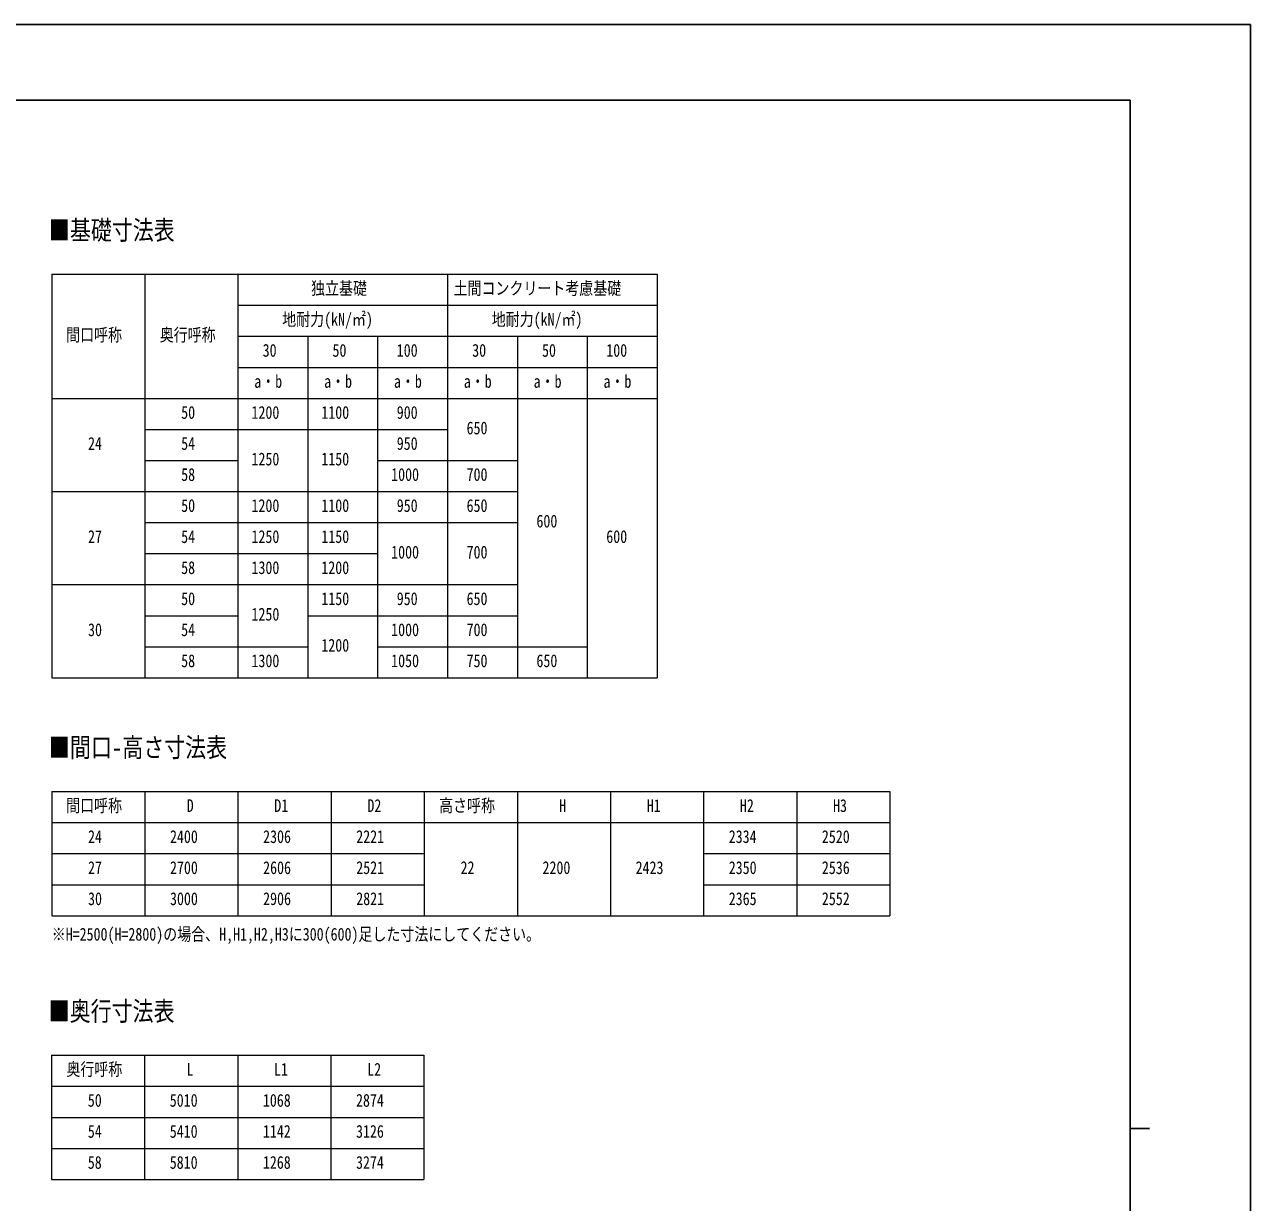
# Model space of a CAD drawing. Units: millimetres, scale not verified. Extents: x -10512 to 10512, y -7425 to 7425.
# Drawn here: x 2614 to 10512, y -164 to 7425 of the extents above; entities that cross this region are included whole.
import ezdxf
from ezdxf.enums import TextEntityAlignment as Align

# ---------------------------------------------------------------- set-up
doc = ezdxf.new("R2010")
doc.units = ezdxf.units.MM
doc.header["$LTSCALE"] = 30
doc.layers.add('0-1_TABLE1', color=7, linetype='Continuous', lineweight=18)
doc.layers.add('0-2_USER1', color=3, linetype='Continuous')
doc.layers.add('0-6_YKK_ZWAK', color=7, linetype='Continuous')
doc.styles.add('ＭＳ ゴシック', font='')
doc.styles.get('ＭＳ ゴシック').set_extended_font_data('MS Gothic')

msp = doc.modelspace()

# ---------------------------------------------------------------- linework, layer by layer
at = {"layer": '0-1_TABLE1'}
for p, q in [((2788.91, 5816.06), (6688.91, 5816.06)), ((2788.91, 5816.06), (2788.91, 3216.06)), ((3388.91, 5816.06), (3388.91, 3216.06)), ((5338.91, 5816.06), (5338.91, 3216.06)), ((3988.91, 5616.06), (6688.91, 5616.06)), ((3988.91, 5416.06), (6688.91, 5416.06)), ((5788.91, 5416.06), (5788.91, 3216.06)), ((6238.91, 5416.06), (6238.91, 3216.06)), ((3988.91, 5216.06), (6688.91, 5216.06)), ((2788.91, 5016.06), (6688.91, 5016.06)), ((3388.91, 4816.06), (5338.91, 4816.06)), ((3388.91, 4616.06), (3988.91, 4616.06)), ((4888.91, 4616.06), (5788.91, 4616.06)), ((2788.91, 4416.06), (5788.91, 4416.06)), ((3388.91, 4216.06), (5788.91, 4216.06)), ((2788.91, 3816.06), (5788.91, 3816.06)), ((3388.91, 3616.06), (3988.91, 3616.06)), ((4438.91, 3616.06), (5788.91, 3616.06)), ((3388.91, 3416.06), (4438.91, 3416.06)), ((4888.91, 3416.06), (6238.91, 3416.06)), ((2788.91, 2483.07), (8188.91, 2483.07)), ((2788.91, 2483.07), (2788.91, 1683.07)), ((3388.91, 2483.07), (3388.91, 1683.07)), ((3988.91, 2483.07), (3988.91, 1683.07)), ((4588.91, 2483.07), (4588.91, 1683.07)), ((5188.91, 2483.07), (5188.91, 1683.07)), ((5788.91, 2483.07), (5788.91, 1683.07)), ((6388.91, 2483.07), (6388.91, 1683.07)), ((6988.91, 2483.07), (6988.91, 1683.07)), ((7588.91, 2483.07), (7588.91, 1683.07)), ((8188.91, 2483.07), (8188.91, 1683.07)), ((2788.91, 2283.07), (8188.91, 2283.07)), ((2788.91, 2083.07), (5188.91, 2083.07)), ((6988.91, 2083.07), (8188.91, 2083.07)), ((2788.91, 1883.07), (5188.91, 1883.07)), ((6988.91, 1883.07), (8188.91, 1883.07)), ((2788.91, 1683.07), (8188.91, 1683.07)), ((2787.41, 784.07), (5187.41, 784.07)), ((2787.41, 784.07), (2787.41, -15.93)), ((3387.41, 784.07), (3387.41, -15.93)), ((3987.41, 784.07), (3987.41, -15.93)), ((4587.41, 784.07), (4587.41, -15.93)), ((5187.41, 784.07), (5187.41, -15.93)), ((2787.41, 584.07), (5187.41, 584.07)), ((2787.41, 384.07), (5187.41, 384.07)), ((2787.41, 184.07), (5187.41, 184.07)), ((2787.41, -15.93), (5187.41, -15.93))]:
    msp.add_line(p, q, dxfattribs=at)
for points in [[(3988.91, 5816.06), (3988.91, 4216.06), (3988.91, 4016.06), (3988.91, 3216.06)], [(6688.91, 5816.06), (6688.91, 5416.06), (6688.91, 3216.06)], [(4438.91, 5416.06), (4438.91, 4816.06), (4438.91, 3216.06)], [(4888.91, 5416.06), (4888.91, 4616.06), (4888.91, 4416.06), (4888.91, 3416.06), (4888.91, 3216.06)], [(3388.91, 4016.06), (3988.91, 4016.06), (4438.91, 4016.06), (4888.91, 4016.06)], [(2788.91, 3216.06), (3388.91, 3216.06), (6238.91, 3216.06), (6688.91, 3216.06)]]:
    msp.add_lwpolyline(points, dxfattribs=at)
at = {"layer": '0-6_YKK_ZWAK'}
for p, q in [((9737.55, 6937.5), (-9762.45, 6937.5)), ((9737.55, 6937.5), (9737.55, -6312.5)), ((9737.55, 312.5), (9862.55, 312.5))]:
    msp.add_line(p, q, dxfattribs=at)
msp.add_lwpolyline([(-10512.5, -7425), (10512.5, -7425), (10512.5, 7425), (-10512.5, 7425)], close=True, dxfattribs=at)

# ---------------------------------------------------------------- texts
at = {"layer": '0-1_TABLE1', "style": 'ＭＳ ゴシック', "width": 0.8}
for s, p in [('独立基礎', (4459.91, 5659.81)), ('土間コンクリート考慮基礎', (5377.91, 5659.81)), ('地耐力(kN/㎡)', (4273.91, 5459.81)), ('地耐力(kN/㎡)', (5623.91, 5459.81)), ('間口呼称', (2881.91, 5359.81)), ('奥行呼称', (3484.91, 5359.81)), ('30', (4147.91, 5259.81)), ('50', (4597.91, 5259.81)), ('100', (5011.91, 5259.81)), ('30', (5497.91, 5259.81)), ('50', (5947.91, 5259.81)), ('100', (6361.91, 5259.81)), ('a・b', (4093.91, 5059.81)), ('a・b', (4543.91, 5059.81)), ('a・b', (4993.91, 5059.81)), ('a・b', (5443.91, 5059.81)), ('a・b', (5893.91, 5059.81)), ('a・b', (6343.91, 5059.81)), ('50', (3622.91, 4859.81)), ('1200', (4075.91, 4859.81)), ('1100', (4525.91, 4859.81)), ('900', (5011.91, 4859.81)), ('650', (5461.91, 4759.81)), ('24', (3022.91, 4659.81)), ('54', (3622.91, 4659.81)), ('950', (5011.91, 4659.81)), ('1250', (4075.91, 4559.81)), ('1150', (4525.91, 4559.81)), ('58', (3622.91, 4459.81)), ('1000', (4975.91, 4459.81)), ('700', (5461.91, 4459.81)), ('50', (3622.91, 4259.81)), ('1200', (4075.91, 4259.81)), ('1100', (4525.91, 4259.81)), ('950', (5011.91, 4259.81)), ('650', (5461.91, 4259.81)), ('600', (5911.91, 4159.81)), ('27', (3022.91, 4059.81)), ('54', (3622.91, 4059.81)), ('1250', (4075.91, 4059.81)), ('1150', (4525.91, 4059.81)), ('600', (6361.91, 4059.81)), ('1000', (4975.91, 3959.81)), ('700', (5461.91, 3959.81)), ('58', (3622.91, 3859.81)), ('1300', (4075.91, 3859.81)), ('1200', (4525.91, 3859.81)), ('50', (3622.91, 3659.81)), ('1150', (4525.91, 3659.81)), ('950', (5011.91, 3659.81)), ('650', (5461.91, 3659.81)), ('1250', (4075.91, 3559.81)), ('30', (3022.91, 3459.81)), ('54', (3622.91, 3459.81)), ('1000', (4975.91, 3459.81)), ('700', (5461.91, 3459.81)), ('1200', (4525.91, 3359.81)), ('58', (3622.91, 3259.81)), ('1300', (4075.91, 3259.81)), ('1050', (4975.91, 3259.81)), ('750', (5461.91, 3259.81)), ('650', (5911.91, 3259.81)), ('間口呼称', (2881.91, 2326.82)), ('D', (3658.91, 2326.82)), ('D1', (4222.91, 2326.82)), ('D2', (4822.91, 2326.82)), ('高さ呼称', (5284.91, 2326.82)), ('H', (6058.91, 2326.82)), ('H1', (6622.91, 2326.82)), ('H2', (7222.91, 2326.82)), ('H3', (7822.91, 2326.82)), ('24', (3022.91, 2126.82)), ('2400', (3550.91, 2126.82)), ('2306', (4150.91, 2126.82)), ('2221', (4750.91, 2126.82)), ('2334', (7150.91, 2126.82)), ('2520', (7750.91, 2126.82)), ('27', (3022.91, 1926.82)), ('2700', (3550.91, 1926.82)), ('2606', (4150.91, 1926.82)), ('2521', (4750.91, 1926.82)), ('22', (5422.91, 1926.82)), ('2200', (5950.91, 1926.82)), ('2423', (6550.91, 1926.82)), ('2350', (7150.91, 1926.82)), ('2536', (7750.91, 1926.82)), ('30', (3022.91, 1726.82)), ('3000', (3550.91, 1726.82)), ('2906', (4150.91, 1726.82)), ('2821', (4750.91, 1726.82)), ('2365', (7150.91, 1726.82)), ('2552', (7750.91, 1726.82)), ('奥行呼称', (2883.41, 627.82)), ('L', (3657.41, 627.82)), ('L1', (4221.41, 627.82)), ('L2', (4821.41, 627.82)), ('50', (3021.41, 427.82)), ('5010', (3549.41, 427.82)), ('1068', (4149.41, 427.82)), ('2874', (4749.41, 427.82)), ('54', (3021.41, 227.82)), ('5410', (3549.41, 227.82)), ('1142', (4149.41, 227.82)), ('3126', (4749.41, 227.82)), ('58', (3021.41, 27.82)), ('5810', (3549.41, 27.82)), ('1268', (4149.41, 27.82)), ('3274', (4749.41, 27.82))]:
    msp.add_text(s, height=82.48, dxfattribs=at).set_placement(p, align=Align.BOTTOM_LEFT)
at = {"layer": '0-2_USER1', "style": 'ＭＳ ゴシック', "width": 0.8}
for s, height, p in [('■基礎寸法表', 123.8, (2770.91, 6001.26)), ('■間口-高さ寸法表', 123.8, (2770.91, 2668.27)), ('※H=2500(H=2800)の場合、H,H1,H2,H3に300(600)足した寸法にしてください。', 82.48, (2788.91, 1497.93)), ('■奥行寸法表', 123.8, (2769.41, 969.27))]:
    msp.add_text(s, height=height, dxfattribs=at).set_placement(p, align=Align.BOTTOM_LEFT)

doc.saveas('drawing.dxf')
